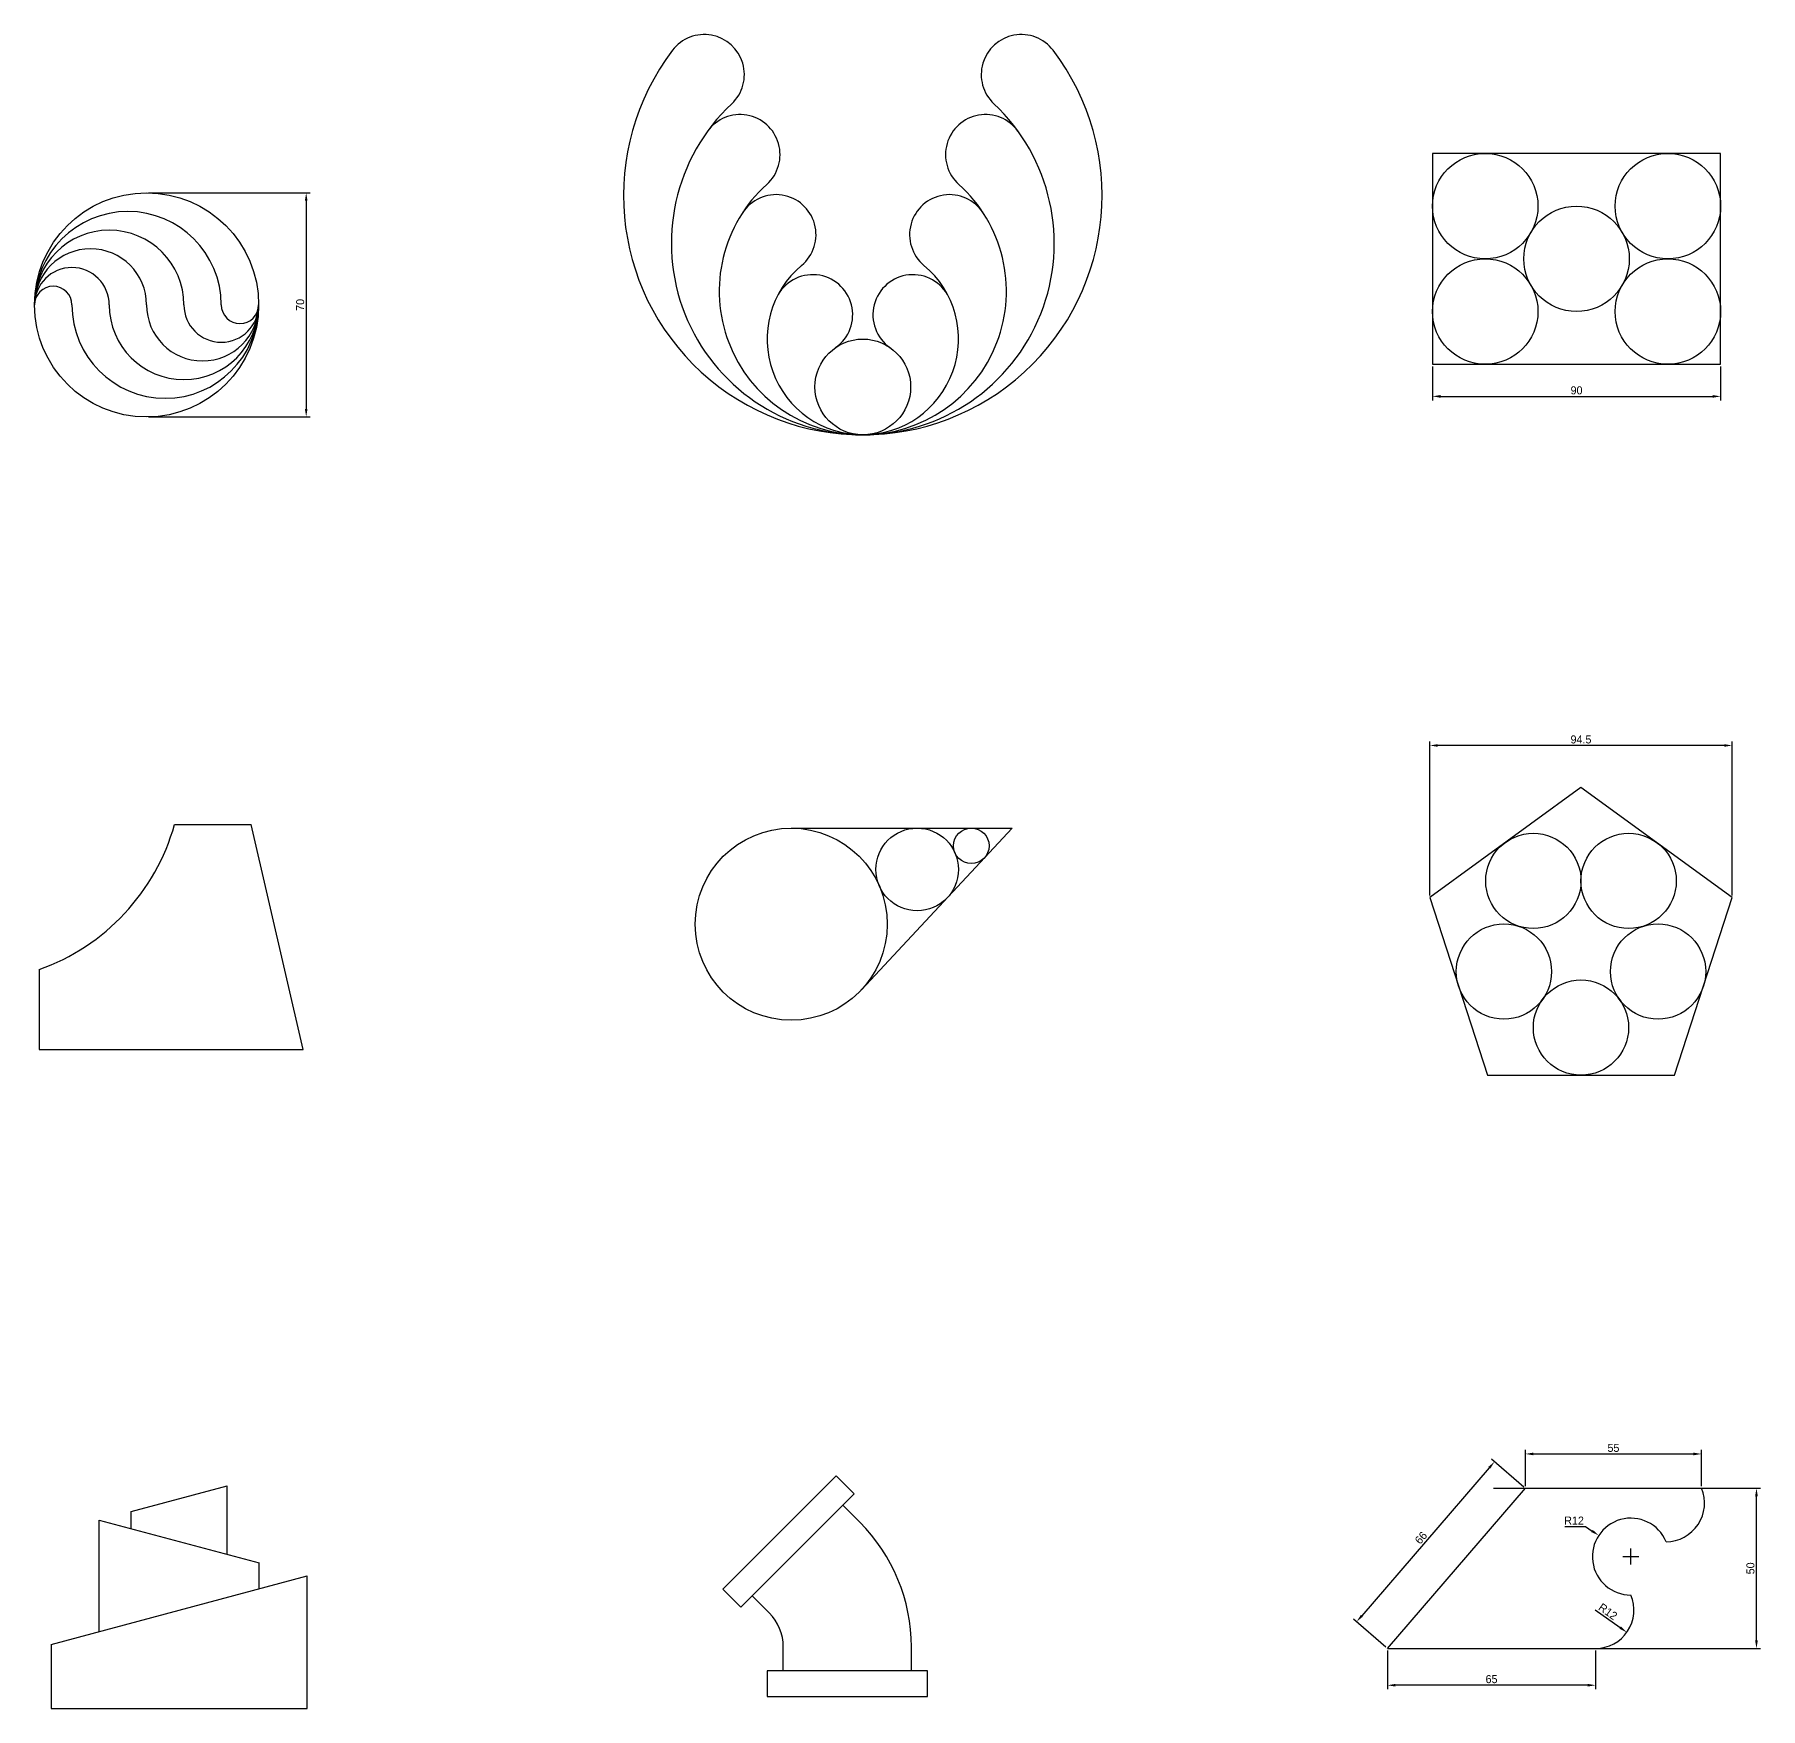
# Model space of a CAD drawing. Header units: millimetres. Extents: x -23 to 1154, y 250 to 779.
# Drawn here: x -23 to 516, y 257 to 779 of the extents above; entities that cross this region are included whole.
import ezdxf

# ---------------------------------------------------------------- set-up
doc = ezdxf.new("R2010")
doc.units = ezdxf.units.MM
doc.header["$PDMODE"] = 3
doc.dimstyles.new('ISO-25', dxfattribs={"dimtxt": 2.5, "dimasz": 2.5, "dimexe": 1.25, "dimexo": 0.625, "dimtad": 1, "dimtoh": 1, "dimdsep": 46, "dimtxsty": 'Standard', "dimcen": 2.5, "dimadec": 0, "dimazin": 0, "dimtfac": 1, "dimtofl": 0, "dimtmove": 0, "dimatfit": 3, "dimfxl": 1, "dimarcsym": 0})

# ---------------------------------------------------------------- blocks, each defined once
blk = doc.blocks.new('*D1')
at = {"color": 0, "lineweight": -2, "transparency": 16777216}
for p, q in [((12.84, 729.82), (63.33, 729.82)), ((62.08, 727.32), (62.08, 662.32)), ((12.84, 659.82), (63.33, 659.82))]:
    blk.add_line(p, q, dxfattribs=at)
at = {"color": 0, "transparency": 16777216}
for points in [[(61.67, 727.32), (62.5, 727.32), (62.08, 729.82)], [(61.67, 662.32), (62.5, 662.32), (62.08, 659.82)]]:
    blk.add_solid(points, dxfattribs=at)
at = {"layer": 'Defpoints', "color": 0, "transparency": 16777216}
for p in [(12.22, 729.82), (12.22, 659.82), (62.08, 659.82)]:
    blk.add_point(p, dxfattribs=at)
at = {"color": 0, "transparency": 16777216, "insert": (60.21, 694.82), "char_height": 2.5, "attachment_point": 5, "rotation": 90}
blk.add_mtext('70', dxfattribs=at)
blk = doc.blocks.new('*D23')
at = {"color": 0, "lineweight": -2, "transparency": 16777216}
for p, q in [((413.91, 675.63), (413.91, 665)), ((503.91, 675.63), (503.91, 665)), ((416.41, 666.25), (501.41, 666.25))]:
    blk.add_line(p, q, dxfattribs=at)
at = {"color": 0, "transparency": 16777216}
for points in [[(416.41, 666.67), (416.41, 665.83), (413.91, 666.25)], [(501.41, 666.67), (501.41, 665.83), (503.91, 666.25)]]:
    blk.add_solid(points, dxfattribs=at)
at = {"layer": 'Defpoints', "color": 0, "transparency": 16777216}
for p in [(413.91, 676.26), (503.91, 676.26), (503.91, 666.25)]:
    blk.add_point(p, dxfattribs=at)
at = {"color": 0, "transparency": 16777216, "insert": (458.91, 668.12), "char_height": 2.5, "attachment_point": 5}
blk.add_mtext('90', dxfattribs=at)
blk = doc.blocks.new('*U18')
blk.add_circle((0, 0), 14.88)
blk = doc.blocks.new('*U20')
at = {"color": 0, "linetype": 'ByBlock', "lineweight": -2, "transparency": 16777216}
for p, rotation in [((165.02, 413.35), 71.99999999999997), ((155.83, 385.05), 144), ((203.98, 385.05), 287.9999999999999), ((179.9, 367.55), 215.9999999999999)]:
    blk.add_blockref('*U18', p, dxfattribs=dict(at, rotation=rotation))
blk.add_blockref('*U18', (194.78, 413.35), dxfattribs=at)
blk = doc.blocks.new('*D25')
at = {"color": 0, "lineweight": -2, "transparency": 16777216}
for p, q in [((413.04, 510.44), (413.04, 558.49)), ((505.04, 557.24), (415.54, 557.24)), ((507.54, 510.44), (507.54, 558.49))]:
    blk.add_line(p, q, dxfattribs=at)
at = {"color": 0, "transparency": 16777216}
for points in [[(415.54, 557.65), (415.54, 556.82), (413.04, 557.24)], [(505.04, 557.65), (505.04, 556.82), (507.54, 557.24)]]:
    blk.add_solid(points, dxfattribs=at)
at = {"layer": 'Defpoints', "color": 0, "transparency": 16777216}
for p in [(413.04, 557.24), (413.04, 509.81), (507.54, 509.81)]:
    blk.add_point(p, dxfattribs=at)
at = {"color": 0, "transparency": 16777216, "insert": (460.29, 559.11), "char_height": 2.5, "attachment_point": 5}
blk.add_mtext('94.5', dxfattribs=at)
blk = doc.blocks.new('*D27')
at = {"color": 0, "lineweight": -2, "transparency": 16777216}
for p, q in [((442.46, 325.68), (432.34, 334.4)), ((431.65, 331.69), (391.84, 285.48)), ((399.38, 275.68), (389.26, 284.4))]:
    blk.add_line(p, q, dxfattribs=at)
at = {"color": 0, "transparency": 16777216}
for points in [[(431.34, 331.96), (431.97, 331.42), (433.29, 333.59)], [(391.52, 285.75), (392.15, 285.21), (390.2, 283.59)]]:
    blk.add_solid(points, dxfattribs=at)
at = {"layer": 'Defpoints', "color": 0, "transparency": 16777216}
for p in [(442.93, 325.28), (390.2, 283.59), (399.85, 275.28)]:
    blk.add_point(p, dxfattribs=at)
at = {"color": 0, "transparency": 16777216, "insert": (410.32, 309.81), "char_height": 2.5, "attachment_point": 5, "rotation": 49.2509}
blk.add_mtext('66', dxfattribs=at)
blk = doc.blocks.new('*D28')
at = {"color": 0, "lineweight": -2, "transparency": 16777216}
for p, q in [((399.85, 274.65), (399.85, 262.53)), ((464.85, 274.65), (464.85, 262.53)), ((462.35, 263.78), (402.35, 263.78))]:
    blk.add_line(p, q, dxfattribs=at)
at = {"color": 0, "transparency": 16777216}
for points in [[(402.35, 264.2), (402.35, 263.36), (399.85, 263.78)], [(462.35, 264.2), (462.35, 263.36), (464.85, 263.78)]]:
    blk.add_solid(points, dxfattribs=at)
at = {"layer": 'Defpoints', "color": 0, "transparency": 16777216}
for p in [(399.85, 275.28), (464.85, 275.28), (399.85, 263.78)]:
    blk.add_point(p, dxfattribs=at)
at = {"color": 0, "transparency": 16777216, "insert": (432.35, 265.66), "char_height": 2.5, "attachment_point": 5}
blk.add_mtext('65', dxfattribs=at)
blk = doc.blocks.new('*D29')
at = {"color": 0, "lineweight": -2, "transparency": 16777216}
for p, q in [((442.93, 325.9), (442.93, 337.25)), ((445.43, 336), (495.43, 336)), ((497.93, 325.9), (497.93, 337.25))]:
    blk.add_line(p, q, dxfattribs=at)
at = {"color": 0, "transparency": 16777216}
for points in [[(445.43, 336.42), (445.43, 335.58), (442.93, 336)], [(495.43, 336.42), (495.43, 335.58), (497.93, 336)]]:
    blk.add_solid(points, dxfattribs=at)
at = {"layer": 'Defpoints', "color": 0, "transparency": 16777216}
for p in [(497.93, 336), (442.93, 325.28), (497.93, 325.28)]:
    blk.add_point(p, dxfattribs=at)
at = {"color": 0, "transparency": 16777216, "insert": (470.43, 337.88), "char_height": 2.5, "attachment_point": 5}
blk.add_mtext('55', dxfattribs=at)
blk = doc.blocks.new('*D30')
at = {"color": 0, "lineweight": -2, "transparency": 16777216}
for p, q in [((432.97, 325.28), (516.36, 325.28)), ((515.11, 277.78), (515.11, 322.78)), ((432.97, 275.28), (516.36, 275.28))]:
    blk.add_line(p, q, dxfattribs=at)
at = {"color": 0, "transparency": 16777216}
for points in [[(514.69, 322.78), (515.53, 322.78), (515.11, 325.28)], [(514.69, 277.78), (515.53, 277.78), (515.11, 275.28)]]:
    blk.add_solid(points, dxfattribs=at)
at = {"layer": 'Defpoints', "color": 0, "transparency": 16777216}
for p in [(432.35, 325.28), (515.11, 325.28), (432.35, 275.28)]:
    blk.add_point(p, dxfattribs=at)
at = {"color": 0, "transparency": 16777216, "insert": (513.23, 300.28), "char_height": 2.5, "attachment_point": 5, "rotation": 90}
blk.add_mtext('50', dxfattribs=at)
blk = doc.blocks.new('*D31')
at = {"color": 0, "lineweight": -2, "transparency": 16777216}
blk.add_line((464.75, 287.32), (472.55, 281.76), dxfattribs=at)
at = {"color": 0, "transparency": 16777216}
blk.add_solid([(472.79, 282.09), (472.31, 281.42), (474.59, 280.3)], dxfattribs=at)
at = {"layer": 'Defpoints', "color": 0, "transparency": 16777216}
for p in [(464.82, 287.28), (474.59, 280.3)]:
    blk.add_point(p, dxfattribs=at)
at = {"color": 0, "transparency": 16777216, "insert": (468.72, 286.79), "char_height": 2.5, "attachment_point": 5, "rotation": 324.4671}
blk.add_mtext('R12', dxfattribs=at)
blk = doc.blocks.new('*D32')
at = {"color": 0, "lineweight": -2, "transparency": 16777216}
for p, q in [((455.21, 313.32), (461.67, 313.32)), ((461.67, 313.32), (463.75, 311.94)), ((473.35, 303.94), (478.35, 303.94)), ((475.85, 301.44), (475.85, 306.44))]:
    blk.add_line(p, q, dxfattribs=at)
at = {"color": 0, "transparency": 16777216}
blk.add_solid([(463.98, 312.29), (463.52, 311.6), (465.84, 310.56)], dxfattribs=at)
at = {"layer": 'Defpoints', "color": 0, "transparency": 16777216}
for p in [(465.84, 310.56), (475.85, 303.94)]:
    blk.add_point(p, dxfattribs=at)
at = {"color": 0, "transparency": 16777216, "insert": (458.13, 315.2), "char_height": 2.5, "attachment_point": 5}
blk.add_mtext('R12', dxfattribs=at)

msp = doc.modelspace()

# ---------------------------------------------------------------- linework, layer by layer
for p, q in [((20.951, 532.595), (44.91, 532.595)), ((61.146, 462.271), (44.91, 532.595)), ((213.596, 531.427), (282.592, 531.427)), ((282.592, 531.427), (235.537, 480.967)), ((-21.354, 487.271), (-21.354, 462.271)), ((-21.354, 462.271), (61.146, 462.271)), ((7.368, 318.056), (37.368, 326.094)), ((37.368, 304.658), (37.368, 326.094)), ((399.849, 275.277), (442.93, 325.277)), ((442.93, 325.277), (497.93, 325.277)), ((229.708, 319.971), (235.013, 314.666)), ((-2.632, 315.376), (47.368, 301.979)), ((-2.632, 280.543), (-2.632, 315.376)), ((7.368, 312.697), (7.368, 318.056)), ((47.368, 293.94), (47.368, 301.979)), ((-17.632, 276.524), (62.368, 297.96)), ((62.368, 256.524), (62.368, 297.96)), ((201.424, 291.687), (206.729, 286.382)), ((-17.632, 276.524), (-17.632, 256.524)), ((211.122, 268.272), (211.122, 275.775)), ((251.122, 268.272), (251.122, 275.775)), ((399.849, 275.277), (464.849, 275.277)), ((-17.632, 256.524), (62.368, 256.524))]:
    msp.add_line(p, q)
for points in [[(413.914, 676.26), (503.914, 676.26), (503.914, 742.144), (413.914, 742.144)], [(431.088, 454.267), (489.492, 454.267), (507.54, 509.813), (460.29, 544.142), (413.04, 509.813)], [(192.231, 293.808), (227.587, 329.163), (233.244, 323.507), (197.888, 288.151)], [(206.122, 260.272), (256.122, 260.272), (256.122, 268.272), (206.122, 268.272)]]:
    msp.add_lwpolyline(points, close=True)
for centre, radius in [((430.385, 725.673), 16.471), ((487.443, 725.673), 16.471), ((12.219, 694.824), 35), ((458.914, 709.202), 16.471), ((430.385, 692.731), 16.471), ((487.443, 692.731), 16.471), ((235.948, 669.196), 14.95), ((213.596, 501.427), 30), ((252.934, 518.531), 12.895), ((269.843, 525.884), 5.543)]:
    msp.add_circle(centre, radius)
for centre, radius, start, end in [((186.451, 766.746), 12.5, 313.20513, 142.6685), ((285.446, 766.746), 12.5, 37.3315, 226.79487), ((235.948, 728.996), 74.75, 142.6685, 37.3315), ((235.948, 714.046), 59.8, 133.20513, 46.79487), ((197.608, 741.746), 12.5, 311.95423, 144.15294), ((274.289, 741.746), 12.5, 35.84706, 228.04577), ((235.948, 699.096), 44.85, 131.95423, 48.04577), ((208.838, 716.746), 12.5, 309.74766, 146.93466), ((263.059, 716.746), 12.5, 33.06534, 230.25234), ((6.386, 694.824), 29.167, 0, 180), ((0.553, 694.824), 23.333, 0, 180), ((-5.281, 694.824), 17.5, 0, 180), ((-11.114, 694.824), 11.667, 0, 180), ((235.948, 684.146), 29.9, 129.74766, 50.25234), ((220.296, 691.746), 12.5, 304.76541, 154.10129), ((251.601, 691.746), 12.5, 25.89871, 235.23459), ((-16.947, 694.824), 5.833, 0, 180), ((18.053, 694.824), 29.167, 180, 0), ((23.886, 694.824), 23.333, 180, 0), ((29.719, 694.824), 17.5, 180, 0), ((35.553, 694.824), 11.667, 180, 0), ((41.386, 694.824), 5.833, 180, 0), ((-43.734, 550.567), 67.136, 289.47251, 344.47251), ((486.875, 320.61), 12, 270.1351, 22.88555), ((196.122, 275.775), 55, 0, 45), ((475.847, 303.943), 12, 22.88555, 270.1351), ((464.82, 287.277), 12, 270.1351, 22.88555), ((196.122, 275.775), 15, 0, 45)]:
    msp.add_arc(centre, radius, start, end)

# ---------------------------------------------------------------- block references
msp.add_blockref('*U20', (280.388, 101.592))

# ---------------------------------------------------------------- dimensions: what is measured, and where the dimension line sits
for base, p1, p2, picture, middle in [((62.083, 659.824), (12.219, 729.824), (12.219, 659.824), '*D1', (60.208, 694.824)), ((515.11, 325.277), (432.349, 275.277), (432.349, 325.277), '*D30', (513.235, 300.277))]:
    dim = msp.add_linear_dim(base=base, p1=p1, p2=p2, angle=90, dimstyle='ISO-25')
    dim.commit()
    dim.dimension.update_dxf_attribs({"geometry": picture, "text_midpoint": middle})
for base, p1, p2, picture, middle in [((503.914, 666.25), (413.914, 676.26), (503.914, 676.26), '*D23', (458.914, 668.125)), ((413.04, 557.236), (507.54, 509.813), (413.04, 509.813), '*D25', (460.29, 559.111))]:
    dim = msp.add_linear_dim(base=base, p1=p1, p2=p2, dimstyle='ISO-25')
    dim.commit()
    dim.dimension.update_dxf_attribs({"geometry": picture, "text_midpoint": middle})
for p1, p2, distance, picture, middle in [((442.93, 325.277), (399.849, 275.277), -12.731, '*D27', (410.324, 309.811)), ((442.93, 325.277), (497.93, 325.277), 10.724, '*D29', (470.43, 337.876)), ((464.849, 275.277), (399.849, 275.277), 11.496, '*D28', (432.349, 265.656))]:
    dim = msp.add_aligned_dim(p1=p1, p2=p2, distance=distance, dimstyle='ISO-25')
    dim.commit()
    dim.dimension.update_dxf_attribs({"geometry": picture, "text_midpoint": middle})
dim = msp.add_radius_dim(center=(475.847, 303.943), mpoint=(465.84, 310.565), dimstyle='ISO-25')
dim.commit()
dim.dimension.update_dxf_attribs({"geometry": '*D32', "text_midpoint": (458.128, 315.199)})
dim = msp.add_radius_dim(center=(464.82, 287.277), mpoint=(474.586, 280.302), dimstyle='ISO-25')
dim.commit()
dim.dimension.update_dxf_attribs({"geometry": '*D31', "text_midpoint": (467.635, 285.267), "dimtype": 164})

doc.saveas('drawing.dxf')
